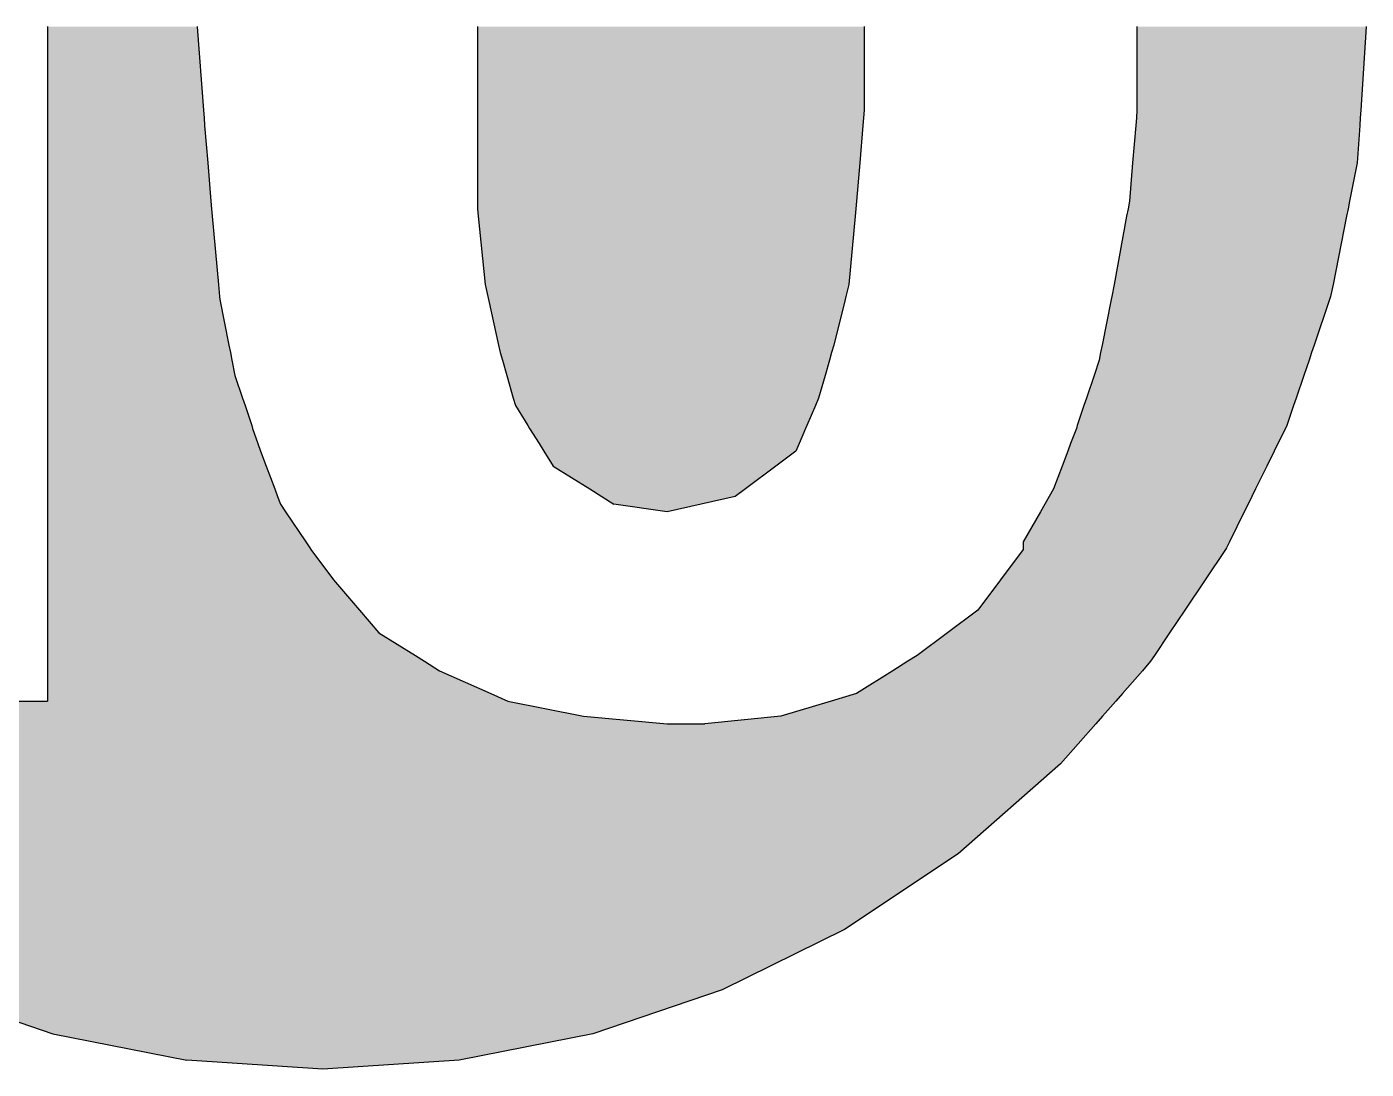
# Model space of a CAD drawing. Extents: x 66955 to 77886, y 5199 to 18578.
# Drawn here: x 67352.7 to 67510.2, y 6619.2 to 6741.9 of the extents above; entities that cross this region are included whole.
import ezdxf

# ---------------------------------------------------------------- set-up
doc = ezdxf.new("R2010")
doc.units = 0
doc.header["$MEASUREMENT"] = 0
doc.layers.add('DLINE', color=1, linetype='CONTINUOUS')

msp = doc.modelspace()

# ---------------------------------------------------------------- linework, layer by layer
at = {"layer": 'DLINE', "linetype": 'CONTINUOUS'}
for p, q in [((67355.105904, 6741.906618), (67355.105904, 6741.871702)), ((67355.105904, 6741.871702), (67355.105904, 6732.065658)), ((67372.679556, 6741.906618), (67372.679556, 6741.871702)), ((67372.679556, 6741.871702), (67373.433867, 6732.065658)), ((67405.663523, 6741.906618), (67405.663523, 6741.871702)), ((67405.663523, 6741.871702), (67405.663523, 6732.065658)), ((67451.127909, 6741.906618), (67451.127909, 6741.871702)), ((67451.127909, 6741.871702), (67451.127909, 6732.065658)), ((67483.220418, 6741.906618), (67483.220418, 6741.871702)), ((67483.220418, 6741.871702), (67483.220418, 6732.065658)), ((67510.178766, 6741.871702), (67509.536044, 6732.065658)), ((67510.181055, 6741.906618), (67510.178766, 6741.871702)), ((67355.105904, 6732.065658), (67355.105904, 6731.174199)), ((67373.433867, 6732.065658), (67373.502441, 6731.174199)), ((67405.663523, 6732.065658), (67405.663523, 6731.174199)), ((67451.127909, 6732.065658), (67451.053621, 6731.174199)), ((67483.220418, 6732.065658), (67483.146129, 6731.174199)), ((67509.536044, 6732.065658), (67509.477615, 6731.174199)), ((67355.105904, 6731.174199), (67355.105904, 6730.282741)), ((67355.105904, 6730.282741), (67355.105904, 6725.889968)), ((67373.502441, 6731.174199), (67373.571014, 6730.282741)), ((67373.571014, 6730.282741), (67373.937078, 6725.889968)), ((67405.663523, 6731.174199), (67405.663523, 6730.282741)), ((67405.663523, 6730.282741), (67405.663523, 6725.889968)), ((67450.979333, 6730.282741), (67450.613268, 6725.889968)), ((67451.053621, 6731.174199), (67450.979333, 6730.282741)), ((67483.071842, 6730.282741), (67482.705777, 6725.889968)), ((67483.146129, 6731.174199), (67483.071842, 6730.282741)), ((67509.419186, 6730.282741), (67509.131268, 6725.889968)), ((67509.477615, 6731.174199), (67509.419186, 6730.282741)), ((67355.105904, 6725.889968), (67355.105904, 6721.368155)), ((67373.937078, 6725.889968), (67374.313896, 6721.368155)), ((67405.663523, 6725.889968), (67405.663523, 6721.368155)), ((67450.613268, 6725.889968), (67450.236451, 6721.368155)), ((67482.705777, 6725.889968), (67482.328959, 6721.368155)), ((67509.131268, 6725.889968), (67508.231823, 6721.368155)), ((67355.105904, 6721.368155), (67355.105904, 6720.476697)), ((67355.105904, 6720.476697), (67355.105904, 6719.585238)), ((67374.313896, 6721.368155), (67374.388185, 6720.476697)), ((67374.388185, 6720.476697), (67374.462473, 6719.585238)), ((67405.663523, 6721.368155), (67405.663523, 6720.476697)), ((67405.663523, 6720.476697), (67405.752668, 6719.585238)), ((67450.155409, 6720.476697), (67450.074368, 6719.585238)), ((67450.236451, 6721.368155), (67450.155409, 6720.476697)), ((67482.166876, 6720.476697), (67482.004793, 6719.585238)), ((67482.328959, 6721.368155), (67482.166876, 6720.476697)), ((67508.054501, 6720.476697), (67507.877179, 6719.585238)), ((67508.231823, 6721.368155), (67508.054501, 6720.476697)), ((67355.105904, 6719.585238), (67355.105904, 6711.562111)), ((67374.462473, 6719.585238), (67375.191848, 6711.562111)), ((67405.752668, 6719.585238), (67406.554981, 6711.562111)), ((67450.074368, 6719.585238), (67449.344992, 6711.562111)), ((67482.004793, 6719.585238), (67480.546042, 6711.562111)), ((67507.877179, 6719.585238), (67506.28128, 6711.562111)), ((67355.105904, 6711.562111), (67355.105904, 6710.147368)), ((67375.191848, 6711.562111), (67375.320461, 6710.147368)), ((67406.554981, 6711.562111), (67406.869368, 6710.147368)), ((67449.344992, 6711.562111), (67448.991306, 6710.147368)), ((67480.546042, 6711.562111), (67480.263093, 6710.147368)), ((67506.28128, 6711.562111), (67505.99987, 6710.147368)), ((67355.105904, 6710.147368), (67355.105904, 6709.779193)), ((67355.105904, 6709.779193), (67355.105904, 6704.430442)), ((67375.320461, 6710.147368), (67375.353932, 6709.779193)), ((67375.353932, 6709.779193), (67376.423682, 6704.430442)), ((67406.869368, 6710.147368), (67406.951185, 6709.779193)), ((67406.951185, 6709.779193), (67408.139796, 6704.430442)), ((67448.899263, 6709.779193), (67447.562075, 6704.430442)), ((67448.991306, 6710.147368), (67448.899263, 6709.779193)), ((67480.189458, 6709.779193), (67479.119708, 6704.430442)), ((67480.263093, 6710.147368), (67480.189458, 6709.779193)), ((67505.874892, 6709.779193), (67504.059236, 6704.430442)), ((67505.99987, 6710.147368), (67505.874892, 6709.779193)), ((67355.105904, 6704.430442), (67355.105904, 6703.538984)), ((67355.105904, 6703.538984), (67355.105904, 6702.647525)), ((67376.423682, 6704.430442), (67376.601974, 6703.538984)), ((67376.601974, 6703.538984), (67376.780265, 6702.647525)), ((67408.139796, 6704.430442), (67408.337898, 6703.538984)), ((67408.337898, 6703.538984), (67408.592601, 6702.647525)), ((67447.307373, 6703.538984), (67447.05267, 6702.647525)), ((67447.562075, 6704.430442), (67447.307373, 6703.538984)), ((67478.941416, 6703.538984), (67478.763125, 6702.647525)), ((67479.119708, 6704.430442), (67478.941416, 6703.538984)), ((67503.756626, 6703.538984), (67503.454017, 6702.647525)), ((67504.059236, 6704.430442), (67503.756626, 6703.538984)), ((67355.105904, 6702.647525), (67355.105904, 6700.864608)), ((67376.780265, 6702.647525), (67377.136848, 6700.864608)), ((67408.592601, 6702.647525), (67409.102006, 6700.864608)), ((67447.05267, 6702.647525), (67446.543266, 6700.864608)), ((67478.763125, 6702.647525), (67478.168819, 6700.864608)), ((67503.454017, 6702.647525), (67502.848798, 6700.864608)), ((67355.105904, 6700.864608), (67355.105904, 6698.190232)), ((67377.136848, 6700.864608), (67378.028307, 6698.190232)), ((67409.102006, 6700.864608), (67409.866113, 6698.190232)), ((67446.543266, 6700.864608), (67445.779158, 6698.190232)), ((67478.168819, 6700.864608), (67477.277361, 6698.190232)), ((67502.848798, 6700.864608), (67501.94097, 6698.190232)), ((67355.105904, 6698.190232), (67355.105904, 6697.298774)), ((67378.028307, 6698.190232), (67378.32546, 6697.298774)), ((67409.866113, 6698.190232), (67410.120815, 6697.298774)), ((67445.779158, 6698.190232), (67445.397104, 6697.298774)), ((67477.277361, 6698.190232), (67476.980208, 6697.298774)), ((67501.94097, 6698.190232), (67501.63836, 6697.298774)), ((67355.105904, 6697.298774), (67355.105904, 6694.948177)), ((67378.32546, 6697.298774), (67379.108992, 6694.948177)), ((67410.120815, 6697.298774), (67411.589939, 6694.948177)), ((67445.397104, 6697.298774), (67444.389706, 6694.948177)), ((67476.980208, 6697.298774), (67476.196676, 6694.948177)), ((67501.63836, 6697.298774), (67500.84044, 6694.948177)), ((67355.105904, 6694.948177), (67355.105904, 6694.624398)), ((67355.105904, 6694.624398), (67355.105904, 6692.841481)), ((67379.108992, 6694.948177), (67379.216919, 6694.624398)), ((67379.216919, 6694.624398), (67379.811224, 6692.841481)), ((67411.589939, 6694.948177), (67411.7923, 6694.624398)), ((67411.7923, 6694.624398), (67412.906624, 6692.841481)), ((67444.250943, 6694.624398), (67443.486836, 6692.841481)), ((67444.389706, 6694.948177), (67444.250943, 6694.624398)), ((67476.088749, 6694.624398), (67475.420156, 6692.841481)), ((67476.196676, 6694.948177), (67476.088749, 6694.624398)), ((67500.68077, 6694.624398), (67499.801532, 6692.841481)), ((67500.84044, 6694.948177), (67500.68077, 6694.624398)), ((67355.105904, 6692.841481), (67355.105904, 6691.950022)), ((67355.105904, 6691.950022), (67355.105904, 6690.167105)), ((67379.811224, 6692.841481), (67380.145521, 6691.950022)), ((67380.145521, 6691.950022), (67380.814115, 6690.167105)), ((67412.906624, 6692.841481), (67413.463785, 6691.950022)), ((67413.463785, 6691.950022), (67414.578108, 6690.167105)), ((67443.104783, 6691.950022), (67440.72756, 6690.167105)), ((67443.486836, 6692.841481), (67443.104783, 6691.950022)), ((67475.085858, 6691.950022), (67474.417265, 6690.167105)), ((67475.420156, 6692.841481), (67475.085858, 6691.950022)), ((67499.361914, 6691.950022), (67498.482677, 6690.167105)), ((67499.801532, 6692.841481), (67499.361914, 6691.950022)), ((67355.105904, 6690.167105), (67355.105904, 6687.49273)), ((67380.814115, 6690.167105), (67381.817006, 6687.49273)), ((67414.578108, 6690.167105), (67418.857109, 6687.49273)), ((67440.72756, 6690.167105), (67437.161725, 6687.49273)), ((67474.417265, 6690.167105), (67473.414374, 6687.49273)), ((67498.482677, 6690.167105), (67497.16382, 6687.49273)), ((67355.105904, 6687.49273), (67355.105904, 6686.601271)), ((67381.817006, 6687.49273), (67382.151303, 6686.601271)), ((67418.857109, 6687.49273), (67420.283443, 6686.601271)), ((67437.161725, 6687.49273), (67435.973114, 6686.601271)), ((67473.414374, 6687.49273), (67472.904969, 6686.601271)), ((67497.16382, 6687.49273), (67496.724201, 6686.601271)), ((67355.105904, 6686.601271), (67355.105904, 6685.709812)), ((67355.105904, 6685.709812), (67355.105904, 6684.818354)), ((67382.151303, 6686.601271), (67382.4856, 6685.709812)), ((67382.4856, 6685.709812), (67383.079905, 6684.818354)), ((67420.283443, 6686.601271), (67421.709777, 6685.709812)), ((67427.949987, 6684.818354), (67421.709777, 6685.709812)), ((67431.96155, 6685.709812), (67427.949987, 6684.818354)), ((67435.973114, 6686.601271), (67431.96155, 6685.709812)), ((67472.395564, 6685.709812), (67471.886159, 6684.818354)), ((67472.904969, 6686.601271), (67472.395564, 6685.709812)), ((67496.284583, 6685.709812), (67495.844964, 6684.818354)), ((67496.724201, 6686.601271), (67496.284583, 6685.709812)), ((67355.105904, 6684.818354), (67355.105904, 6681.25252)), ((67383.079905, 6684.818354), (67385.457128, 6681.25252)), ((67471.886159, 6684.818354), (67469.848539, 6681.25252)), ((67495.844964, 6684.818354), (67494.086489, 6681.25252)), ((67355.105904, 6681.25252), (67355.105904, 6680.552458)), ((67385.457128, 6681.25252), (67385.923836, 6680.552458)), ((67469.848539, 6681.25252), (67469.848539, 6680.552458)), ((67494.086489, 6681.25252), (67493.741257, 6680.552458)), ((67355.105904, 6680.552458), (67355.105904, 6680.361061)), ((67355.105904, 6680.361061), (67355.105904, 6676.795227)), ((67385.923836, 6680.552458), (67386.051434, 6680.361061)), ((67386.051434, 6680.361061), (67388.72581, 6676.795227)), ((67469.848539, 6680.361061), (67467.174164, 6676.795227)), ((67469.848539, 6680.552458), (67469.848539, 6680.361061)), ((67493.613369, 6680.361061), (67491.230756, 6676.795227)), ((67493.741257, 6680.552458), (67493.613369, 6680.361061)), ((67355.105904, 6676.795227), (67355.105904, 6673.229392)), ((67388.72581, 6676.795227), (67391.782239, 6673.229392)), ((67467.174164, 6676.795227), (67464.499788, 6673.229392)), ((67491.230756, 6676.795227), (67488.848141, 6673.229392)), ((67355.105904, 6673.229392), (67355.105904, 6670.555017)), ((67391.782239, 6673.229392), (67394.074561, 6670.555017)), ((67464.499788, 6673.229392), (67460.933954, 6670.555017)), ((67488.848141, 6673.229392), (67487.06118, 6670.555017)), ((67355.105904, 6670.555017), (67355.105904, 6667.880641)), ((67394.074561, 6670.555017), (67398.353562, 6667.880641)), ((67460.933954, 6670.555017), (67457.368119, 6667.880641)), ((67487.06118, 6670.555017), (67485.27422, 6667.880641)), ((67355.105904, 6667.880641), (67355.105904, 6667.206526)), ((67355.105904, 6667.206526), (67355.105904, 6666.097724)), ((67398.353562, 6667.880641), (67399.432146, 6667.206526)), ((67399.432146, 6667.206526), (67401.20623, 6666.097724)), ((67456.289535, 6667.206526), (67454.515452, 6666.097724)), ((67457.368119, 6667.880641), (67456.289535, 6667.206526)), ((67484.823791, 6667.206526), (67483.851397, 6666.097724)), ((67485.27422, 6667.880641), (67484.823791, 6667.206526)), ((67355.105904, 6666.097724), (67355.105904, 6663.423348)), ((67401.20623, 6666.097724), (67407.223575, 6663.423348)), ((67454.515452, 6666.097724), (67450.236451, 6663.423348)), ((67483.851397, 6666.097724), (67481.506032, 6663.423348)), ((67323.904855, 6662.53189), (67355.105904, 6662.53189)), ((67355.105904, 6663.423348), (67355.105904, 6662.53189)), ((67407.223575, 6663.423348), (67409.229357, 6662.53189)), ((67409.229357, 6662.53189), (67418.143943, 6660.748972)), ((67447.264922, 6662.53189), (67441.321865, 6660.748972)), ((67450.236451, 6663.423348), (67447.264922, 6662.53189)), ((67480.724244, 6662.53189), (67479.160668, 6660.748972)), ((67481.506032, 6663.423348), (67480.724244, 6662.53189)), ((67418.143943, 6660.748972), (67427.949987, 6659.857514)), ((67441.321865, 6660.748972), (67432.407279, 6659.857514)), ((67479.160668, 6660.748972), (67478.37888, 6659.857514)), ((67427.949987, 6659.857514), (67432.407279, 6659.857514)), ((67478.37888, 6659.857514), (67474.24062, 6655.138734)), ((67474.24062, 6655.138734), (67462.172828, 6644.555563)), ((67462.172828, 6644.555563), (67448.826895, 6635.638096)), ((67448.826895, 6635.638096), (67434.431177, 6628.538913)), ((67340.514295, 6628.538913), (67355.713485, 6623.379483)), ((67434.431177, 6628.538913), (67419.231986, 6623.379483)), ((67355.713485, 6623.379483), (67371.456086, 6620.248086)), ((67419.231986, 6623.379483), (67403.489385, 6620.248086)), ((67387.472736, 6619.198299), (67371.456086, 6620.248086)), ((67403.489385, 6620.248086), (67387.472736, 6619.198299))]:
    msp.add_line(p, q, dxfattribs=at)
at = {"layer": 'DLINE', "linetype": 'CONTINUOUS', "extrusion": (0, 0, -1)}
for points in [[(-67355.105904, 6741.906618), (-67372.679556, 6741.906618), (-67372.679556, 6741.871702)], [(-67355.105904, 6741.871702), (-67372.679556, 6741.871702), (-67373.433867, 6732.065658)], [(-67405.663523, 6741.906618), (-67451.127909, 6741.906618), (-67451.127909, 6741.871702)], [(-67405.663523, 6741.871702), (-67451.127909, 6741.871702), (-67451.127909, 6732.065658)], [(-67483.220418, 6741.906618), (-67510.181055, 6741.906618), (-67510.178766, 6741.871702)], [(-67483.220418, 6741.871702), (-67510.178766, 6741.871702), (-67509.536044, 6732.065658)], [(-67355.105904, 6732.065658), (-67373.433867, 6732.065658), (-67373.502441, 6731.174199)], [(-67405.663523, 6732.065658), (-67451.127909, 6732.065658), (-67451.053621, 6731.174199)], [(-67483.220418, 6732.065658), (-67509.536044, 6732.065658), (-67509.477615, 6731.174199)], [(-67355.105904, 6731.174199), (-67373.502441, 6731.174199), (-67373.571014, 6730.282741)], [(-67355.105904, 6730.282741), (-67373.571014, 6730.282741), (-67373.937078, 6725.889968)], [(-67405.663523, 6731.174199), (-67451.053621, 6731.174199), (-67450.979333, 6730.282741)], [(-67405.663523, 6730.282741), (-67450.979333, 6730.282741), (-67450.613268, 6725.889968)], [(-67483.071842, 6730.282741), (-67509.419186, 6730.282741), (-67509.131268, 6725.889968)], [(-67483.146129, 6731.174199), (-67509.477615, 6731.174199), (-67509.419186, 6730.282741)], [(-67355.105904, 6725.889968), (-67373.937078, 6725.889968), (-67374.313896, 6721.368155)], [(-67405.663523, 6725.889968), (-67450.613268, 6725.889968), (-67450.236451, 6721.368155)], [(-67482.705777, 6725.889968), (-67509.131268, 6725.889968), (-67508.231823, 6721.368155)], [(-67355.105904, 6721.368155), (-67374.313896, 6721.368155), (-67374.388185, 6720.476697)], [(-67355.105904, 6720.476697), (-67374.388185, 6720.476697), (-67374.462473, 6719.585238)], [(-67405.663523, 6721.368155), (-67450.236451, 6721.368155), (-67450.155409, 6720.476697)], [(-67405.663523, 6720.476697), (-67450.155409, 6720.476697), (-67450.074368, 6719.585238)], [(-67482.166876, 6720.476697), (-67508.054501, 6720.476697), (-67507.877179, 6719.585238)], [(-67482.328959, 6721.368155), (-67508.231823, 6721.368155), (-67508.054501, 6720.476697)], [(-67355.105904, 6719.585238), (-67374.462473, 6719.585238), (-67375.191848, 6711.562111)], [(-67405.752668, 6719.585238), (-67450.074368, 6719.585238), (-67449.344992, 6711.562111)], [(-67482.004793, 6719.585238), (-67507.877179, 6719.585238), (-67506.28128, 6711.562111)], [(-67355.105904, 6711.562111), (-67375.191848, 6711.562111), (-67375.320461, 6710.147368)], [(-67406.554981, 6711.562111), (-67449.344992, 6711.562111), (-67448.991306, 6710.147368)], [(-67480.546042, 6711.562111), (-67506.28128, 6711.562111), (-67505.99987, 6710.147368)], [(-67355.105904, 6710.147368), (-67375.320461, 6710.147368), (-67375.353932, 6709.779193)], [(-67355.105904, 6709.779193), (-67375.353932, 6709.779193), (-67376.423682, 6704.430442)], [(-67406.869368, 6710.147368), (-67448.991306, 6710.147368), (-67448.899263, 6709.779193)], [(-67406.951185, 6709.779193), (-67448.899263, 6709.779193), (-67447.562075, 6704.430442)], [(-67480.189458, 6709.779193), (-67505.874892, 6709.779193), (-67504.059236, 6704.430442)], [(-67480.263093, 6710.147368), (-67505.99987, 6710.147368), (-67505.874892, 6709.779193)], [(-67355.105904, 6704.430442), (-67376.423682, 6704.430442), (-67376.601974, 6703.538984)], [(-67355.105904, 6703.538984), (-67376.601974, 6703.538984), (-67376.780265, 6702.647525)], [(-67408.139796, 6704.430442), (-67447.562075, 6704.430442), (-67447.307373, 6703.538984)], [(-67408.337898, 6703.538984), (-67447.307373, 6703.538984), (-67447.05267, 6702.647525)], [(-67478.941416, 6703.538984), (-67503.756626, 6703.538984), (-67503.454017, 6702.647525)], [(-67479.119708, 6704.430442), (-67504.059236, 6704.430442), (-67503.756626, 6703.538984)], [(-67355.105904, 6702.647525), (-67376.780265, 6702.647525), (-67377.136848, 6700.864608)], [(-67408.592601, 6702.647525), (-67447.05267, 6702.647525), (-67446.543266, 6700.864608)], [(-67478.763125, 6702.647525), (-67503.454017, 6702.647525), (-67502.848798, 6700.864608)], [(-67355.105904, 6700.864608), (-67377.136848, 6700.864608), (-67378.028307, 6698.190232)], [(-67409.102006, 6700.864608), (-67446.543266, 6700.864608), (-67445.779158, 6698.190232)], [(-67478.168819, 6700.864608), (-67502.848798, 6700.864608), (-67501.94097, 6698.190232)], [(-67355.105904, 6698.190232), (-67378.028307, 6698.190232), (-67378.32546, 6697.298774)], [(-67409.866113, 6698.190232), (-67445.779158, 6698.190232), (-67445.397104, 6697.298774)], [(-67477.277361, 6698.190232), (-67501.94097, 6698.190232), (-67501.63836, 6697.298774)], [(-67355.105904, 6697.298774), (-67378.32546, 6697.298774), (-67379.108992, 6694.948177)], [(-67410.120815, 6697.298774), (-67445.397104, 6697.298774), (-67444.389706, 6694.948177)], [(-67476.980208, 6697.298774), (-67501.63836, 6697.298774), (-67500.84044, 6694.948177)], [(-67355.105904, 6694.948177), (-67379.108992, 6694.948177), (-67379.216919, 6694.624398)], [(-67355.105904, 6694.624398), (-67379.216919, 6694.624398), (-67379.811224, 6692.841481)], [(-67411.589939, 6694.948177), (-67444.389706, 6694.948177), (-67444.250943, 6694.624398)], [(-67411.7923, 6694.624398), (-67444.250943, 6694.624398), (-67443.486836, 6692.841481)], [(-67476.088749, 6694.624398), (-67500.68077, 6694.624398), (-67499.801532, 6692.841481)], [(-67476.196676, 6694.948177), (-67500.84044, 6694.948177), (-67500.68077, 6694.624398)], [(-67355.105904, 6692.841481), (-67379.811224, 6692.841481), (-67380.145521, 6691.950022)], [(-67355.105904, 6691.950022), (-67380.145521, 6691.950022), (-67380.814115, 6690.167105)], [(-67412.906624, 6692.841481), (-67443.486836, 6692.841481), (-67443.104783, 6691.950022)], [(-67413.463785, 6691.950022), (-67443.104783, 6691.950022), (-67440.72756, 6690.167105)], [(-67475.085858, 6691.950022), (-67499.361914, 6691.950022), (-67498.482677, 6690.167105)], [(-67475.420156, 6692.841481), (-67499.801532, 6692.841481), (-67499.361914, 6691.950022)], [(-67355.105904, 6690.167105), (-67380.814115, 6690.167105), (-67381.817006, 6687.49273)], [(-67414.578108, 6690.167105), (-67440.72756, 6690.167105), (-67437.161725, 6687.49273)], [(-67474.417265, 6690.167105), (-67498.482677, 6690.167105), (-67497.16382, 6687.49273)], [(-67355.105904, 6687.49273), (-67381.817006, 6687.49273), (-67382.151303, 6686.601271)], [(-67418.857109, 6687.49273), (-67437.161725, 6687.49273), (-67435.973114, 6686.601271)], [(-67473.414374, 6687.49273), (-67497.16382, 6687.49273), (-67496.724201, 6686.601271)], [(-67355.105904, 6686.601271), (-67382.151303, 6686.601271), (-67382.4856, 6685.709812)], [(-67355.105904, 6685.709812), (-67382.4856, 6685.709812), (-67383.079905, 6684.818354)], [(-67420.283443, 6686.601271), (-67435.973114, 6686.601271), (-67431.96155, 6685.709812)], [(-67421.709777, 6685.709812), (-67431.96155, 6685.709812), (-67427.949987, 6684.818354)], [(-67472.395564, 6685.709812), (-67496.284583, 6685.709812), (-67495.844964, 6684.818354)], [(-67472.904969, 6686.601271), (-67496.724201, 6686.601271), (-67496.284583, 6685.709812)], [(-67355.105904, 6684.818354), (-67383.079905, 6684.818354), (-67385.457128, 6681.25252)], [(-67471.886159, 6684.818354), (-67495.844964, 6684.818354), (-67494.086489, 6681.25252)], [(-67355.105904, 6681.25252), (-67385.457128, 6681.25252), (-67385.923836, 6680.552458)], [(-67469.848539, 6681.25252), (-67494.086489, 6681.25252), (-67493.741257, 6680.552458)], [(-67355.105904, 6680.552458), (-67385.923836, 6680.552458), (-67386.051434, 6680.361061)], [(-67355.105904, 6680.361061), (-67386.051434, 6680.361061), (-67388.72581, 6676.795227)], [(-67469.848539, 6680.552458), (-67493.741257, 6680.552458), (-67493.613369, 6680.361061)], [(-67469.848539, 6680.361061), (-67493.613369, 6680.361061), (-67491.230756, 6676.795227)], [(-67355.105904, 6676.795227), (-67388.72581, 6676.795227), (-67391.782239, 6673.229392)], [(-67467.174164, 6676.795227), (-67491.230756, 6676.795227), (-67488.848141, 6673.229392)], [(-67355.105904, 6673.229392), (-67391.782239, 6673.229392), (-67394.074561, 6670.555017)], [(-67464.499788, 6673.229392), (-67488.848141, 6673.229392), (-67487.06118, 6670.555017)], [(-67355.105904, 6670.555017), (-67394.074561, 6670.555017), (-67398.353562, 6667.880641)], [(-67460.933954, 6670.555017), (-67487.06118, 6670.555017), (-67485.27422, 6667.880641)], [(-67355.105904, 6667.880641), (-67398.353562, 6667.880641), (-67399.432146, 6667.206526)], [(-67355.105904, 6667.206526), (-67399.432146, 6667.206526), (-67401.20623, 6666.097724)], [(-67456.289535, 6667.206526), (-67484.823791, 6667.206526), (-67483.851397, 6666.097724)], [(-67457.368119, 6667.880641), (-67485.27422, 6667.880641), (-67484.823791, 6667.206526)], [(-67355.105904, 6666.097724), (-67401.20623, 6666.097724), (-67407.223575, 6663.423348)], [(-67454.515452, 6666.097724), (-67483.851397, 6666.097724), (-67481.506032, 6663.423348)], [(-67294.221227, 6662.53189), (-67409.229357, 6662.53189), (-67418.143943, 6660.748972)], [(-67355.105904, 6663.423348), (-67407.223575, 6663.423348), (-67409.229357, 6662.53189)], [(-67447.264922, 6662.53189), (-67480.724244, 6662.53189), (-67479.160668, 6660.748972)], [(-67450.236451, 6663.423348), (-67481.506032, 6663.423348), (-67480.724244, 6662.53189)], [(-67295.784803, 6660.748972), (-67418.143943, 6660.748972), (-67427.949987, 6659.857514)], [(-67441.321865, 6660.748972), (-67479.160668, 6660.748972), (-67478.37888, 6659.857514)], [(-67296.566591, 6659.857514), (-67478.37888, 6659.857514), (-67474.24062, 6655.138734)], [(-67300.704851, 6655.138734), (-67474.24062, 6655.138734), (-67462.172828, 6644.555563)], [(-67312.772644, 6644.555563), (-67462.172828, 6644.555563), (-67448.826895, 6635.638096)], [(-67326.118576, 6635.638096), (-67448.826895, 6635.638096), (-67434.431177, 6628.538913)], [(-67340.514295, 6628.538913), (-67434.431177, 6628.538913), (-67419.231986, 6623.379483)], [(-67355.713485, 6623.379483), (-67419.231986, 6623.379483), (-67403.489385, 6620.248086)], [(-67371.456086, 6620.248086), (-67403.489385, 6620.248086), (-67387.472736, 6619.198299)]]:
    msp.add_solid(points, dxfattribs=at)
at = {"layer": 'DLINE', "linetype": 'CONTINUOUS'}
for points in [[(67355.105904, 6741.906618), (67355.105904, 6741.871702), (67372.679556, 6741.871702)], [(67355.105904, 6741.871702), (67355.105904, 6732.065658), (67373.433867, 6732.065658)], [(67405.663523, 6741.906618), (67405.663523, 6741.871702), (67451.127909, 6741.871702)], [(67405.663523, 6741.871702), (67405.663523, 6732.065658), (67451.127909, 6732.065658)], [(67483.220418, 6741.906618), (67483.220418, 6741.871702), (67510.178766, 6741.871702)], [(67483.220418, 6741.871702), (67483.220418, 6732.065658), (67509.536044, 6732.065658)], [(67355.105904, 6732.065658), (67355.105904, 6731.174199), (67373.502441, 6731.174199)], [(67405.663523, 6732.065658), (67405.663523, 6731.174199), (67451.053621, 6731.174199)], [(67483.220418, 6732.065658), (67483.146129, 6731.174199), (67509.477615, 6731.174199)], [(67355.105904, 6731.174199), (67355.105904, 6730.282741), (67373.571014, 6730.282741)], [(67355.105904, 6730.282741), (67355.105904, 6725.889968), (67373.937078, 6725.889968)], [(67405.663523, 6731.174199), (67405.663523, 6730.282741), (67450.979333, 6730.282741)], [(67405.663523, 6730.282741), (67405.663523, 6725.889968), (67450.613268, 6725.889968)], [(67483.071842, 6730.282741), (67482.705777, 6725.889968), (67509.131268, 6725.889968)], [(67483.146129, 6731.174199), (67483.071842, 6730.282741), (67509.419186, 6730.282741)], [(67355.105904, 6725.889968), (67355.105904, 6721.368155), (67374.313896, 6721.368155)], [(67405.663523, 6725.889968), (67405.663523, 6721.368155), (67450.236451, 6721.368155)], [(67482.705777, 6725.889968), (67482.328959, 6721.368155), (67508.231823, 6721.368155)], [(67355.105904, 6721.368155), (67355.105904, 6720.476697), (67374.388185, 6720.476697)], [(67355.105904, 6720.476697), (67355.105904, 6719.585238), (67374.462473, 6719.585238)], [(67405.663523, 6721.368155), (67405.663523, 6720.476697), (67450.155409, 6720.476697)], [(67405.663523, 6720.476697), (67405.752668, 6719.585238), (67450.074368, 6719.585238)], [(67482.166876, 6720.476697), (67482.004793, 6719.585238), (67507.877179, 6719.585238)], [(67482.328959, 6721.368155), (67482.166876, 6720.476697), (67508.054501, 6720.476697)], [(67355.105904, 6719.585238), (67355.105904, 6711.562111), (67375.191848, 6711.562111)], [(67405.752668, 6719.585238), (67406.554981, 6711.562111), (67449.344992, 6711.562111)], [(67482.004793, 6719.585238), (67480.546042, 6711.562111), (67506.28128, 6711.562111)], [(67355.105904, 6711.562111), (67355.105904, 6710.147368), (67375.320461, 6710.147368)], [(67406.554981, 6711.562111), (67406.869368, 6710.147368), (67448.991306, 6710.147368)], [(67480.546042, 6711.562111), (67480.263093, 6710.147368), (67505.99987, 6710.147368)], [(67355.105904, 6710.147368), (67355.105904, 6709.779193), (67375.353932, 6709.779193)], [(67355.105904, 6709.779193), (67355.105904, 6704.430442), (67376.423682, 6704.430442)], [(67406.869368, 6710.147368), (67406.951185, 6709.779193), (67448.899263, 6709.779193)], [(67406.951185, 6709.779193), (67408.139796, 6704.430442), (67447.562075, 6704.430442)], [(67480.189458, 6709.779193), (67479.119708, 6704.430442), (67504.059236, 6704.430442)], [(67480.263093, 6710.147368), (67480.189458, 6709.779193), (67505.874892, 6709.779193)], [(67355.105904, 6704.430442), (67355.105904, 6703.538984), (67376.601974, 6703.538984)], [(67355.105904, 6703.538984), (67355.105904, 6702.647525), (67376.780265, 6702.647525)], [(67408.139796, 6704.430442), (67408.337898, 6703.538984), (67447.307373, 6703.538984)], [(67408.337898, 6703.538984), (67408.592601, 6702.647525), (67447.05267, 6702.647525)], [(67478.941416, 6703.538984), (67478.763125, 6702.647525), (67503.454017, 6702.647525)], [(67479.119708, 6704.430442), (67478.941416, 6703.538984), (67503.756626, 6703.538984)], [(67355.105904, 6702.647525), (67355.105904, 6700.864608), (67377.136848, 6700.864608)], [(67408.592601, 6702.647525), (67409.102006, 6700.864608), (67446.543266, 6700.864608)], [(67478.763125, 6702.647525), (67478.168819, 6700.864608), (67502.848798, 6700.864608)], [(67355.105904, 6700.864608), (67355.105904, 6698.190232), (67378.028307, 6698.190232)], [(67409.102006, 6700.864608), (67409.866113, 6698.190232), (67445.779158, 6698.190232)], [(67478.168819, 6700.864608), (67477.277361, 6698.190232), (67501.94097, 6698.190232)], [(67355.105904, 6698.190232), (67355.105904, 6697.298774), (67378.32546, 6697.298774)], [(67409.866113, 6698.190232), (67410.120815, 6697.298774), (67445.397104, 6697.298774)], [(67477.277361, 6698.190232), (67476.980208, 6697.298774), (67501.63836, 6697.298774)], [(67355.105904, 6697.298774), (67355.105904, 6694.948177), (67379.108992, 6694.948177)], [(67410.120815, 6697.298774), (67411.589939, 6694.948177), (67444.389706, 6694.948177)], [(67476.980208, 6697.298774), (67476.196676, 6694.948177), (67500.84044, 6694.948177)], [(67355.105904, 6694.948177), (67355.105904, 6694.624398), (67379.216919, 6694.624398)], [(67355.105904, 6694.624398), (67355.105904, 6692.841481), (67379.811224, 6692.841481)], [(67411.589939, 6694.948177), (67411.7923, 6694.624398), (67444.250943, 6694.624398)], [(67411.7923, 6694.624398), (67412.906624, 6692.841481), (67443.486836, 6692.841481)], [(67476.088749, 6694.624398), (67475.420156, 6692.841481), (67499.801532, 6692.841481)], [(67476.196676, 6694.948177), (67476.088749, 6694.624398), (67500.68077, 6694.624398)], [(67355.105904, 6692.841481), (67355.105904, 6691.950022), (67380.145521, 6691.950022)], [(67355.105904, 6691.950022), (67355.105904, 6690.167105), (67380.814115, 6690.167105)], [(67412.906624, 6692.841481), (67413.463785, 6691.950022), (67443.104783, 6691.950022)], [(67413.463785, 6691.950022), (67414.578108, 6690.167105), (67440.72756, 6690.167105)], [(67475.085858, 6691.950022), (67474.417265, 6690.167105), (67498.482677, 6690.167105)], [(67475.420156, 6692.841481), (67475.085858, 6691.950022), (67499.361914, 6691.950022)], [(67355.105904, 6690.167105), (67355.105904, 6687.49273), (67381.817006, 6687.49273)], [(67414.578108, 6690.167105), (67418.857109, 6687.49273), (67437.161725, 6687.49273)], [(67474.417265, 6690.167105), (67473.414374, 6687.49273), (67497.16382, 6687.49273)], [(67355.105904, 6687.49273), (67355.105904, 6686.601271), (67382.151303, 6686.601271)], [(67418.857109, 6687.49273), (67420.283443, 6686.601271), (67435.973114, 6686.601271)], [(67473.414374, 6687.49273), (67472.904969, 6686.601271), (67496.724201, 6686.601271)], [(67355.105904, 6686.601271), (67355.105904, 6685.709812), (67382.4856, 6685.709812)], [(67355.105904, 6685.709812), (67355.105904, 6684.818354), (67383.079905, 6684.818354)], [(67420.283443, 6686.601271), (67421.709777, 6685.709812), (67431.96155, 6685.709812)], [(67472.395564, 6685.709812), (67471.886159, 6684.818354), (67495.844964, 6684.818354)], [(67472.904969, 6686.601271), (67472.395564, 6685.709812), (67496.284583, 6685.709812)], [(67355.105904, 6684.818354), (67355.105904, 6681.25252), (67385.457128, 6681.25252)], [(67471.886159, 6684.818354), (67469.848539, 6681.25252), (67494.086489, 6681.25252)], [(67355.105904, 6681.25252), (67355.105904, 6680.552458), (67385.923836, 6680.552458)], [(67469.848539, 6681.25252), (67469.848539, 6680.552458), (67493.741257, 6680.552458)], [(67355.105904, 6680.552458), (67355.105904, 6680.361061), (67386.051434, 6680.361061)], [(67355.105904, 6680.361061), (67355.105904, 6676.795227), (67388.72581, 6676.795227)], [(67469.848539, 6680.361061), (67467.174164, 6676.795227), (67491.230756, 6676.795227)], [(67469.848539, 6680.552458), (67469.848539, 6680.361061), (67493.613369, 6680.361061)], [(67355.105904, 6676.795227), (67355.105904, 6673.229392), (67391.782239, 6673.229392)], [(67467.174164, 6676.795227), (67464.499788, 6673.229392), (67488.848141, 6673.229392)], [(67355.105904, 6673.229392), (67355.105904, 6670.555017), (67394.074561, 6670.555017)], [(67464.499788, 6673.229392), (67460.933954, 6670.555017), (67487.06118, 6670.555017)], [(67355.105904, 6670.555017), (67355.105904, 6667.880641), (67398.353562, 6667.880641)], [(67460.933954, 6670.555017), (67457.368119, 6667.880641), (67485.27422, 6667.880641)], [(67355.105904, 6667.880641), (67355.105904, 6667.206526), (67399.432146, 6667.206526)], [(67355.105904, 6667.206526), (67355.105904, 6666.097724), (67401.20623, 6666.097724)], [(67456.289535, 6667.206526), (67454.515452, 6666.097724), (67483.851397, 6666.097724)], [(67457.368119, 6667.880641), (67456.289535, 6667.206526), (67484.823791, 6667.206526)], [(67355.105904, 6666.097724), (67355.105904, 6663.423348), (67407.223575, 6663.423348)], [(67454.515452, 6666.097724), (67450.236451, 6663.423348), (67481.506032, 6663.423348)], [(67294.221227, 6662.53189), (67295.784803, 6660.748972), (67418.143943, 6660.748972)], [(67323.904855, 6662.53189), (67323.904855, 6662.53189), (67355.105904, 6662.53189)], [(67355.105904, 6663.423348), (67355.105904, 6662.53189), (67409.229357, 6662.53189)], [(67447.264922, 6662.53189), (67441.321865, 6660.748972), (67479.160668, 6660.748972)], [(67450.236451, 6663.423348), (67447.264922, 6662.53189), (67480.724244, 6662.53189)], [(67295.784803, 6660.748972), (67296.566591, 6659.857514), (67427.949987, 6659.857514)], [(67441.321865, 6660.748972), (67432.407279, 6659.857514), (67478.37888, 6659.857514)], [(67296.566591, 6659.857514), (67300.704851, 6655.138734), (67474.24062, 6655.138734)], [(67427.949987, 6659.857514), (67427.949987, 6659.857514), (67432.407279, 6659.857514)], [(67300.704851, 6655.138734), (67312.772644, 6644.555563), (67462.172828, 6644.555563)], [(67312.772644, 6644.555563), (67326.118576, 6635.638096), (67448.826895, 6635.638096)], [(67326.118576, 6635.638096), (67340.514295, 6628.538913), (67434.431177, 6628.538913)], [(67340.514295, 6628.538913), (67355.713485, 6623.379483), (67419.231986, 6623.379483)], [(67355.713485, 6623.379483), (67371.456086, 6620.248086), (67403.489385, 6620.248086)]]:
    msp.add_solid(points, dxfattribs=at)

doc.saveas('drawing.dxf')
